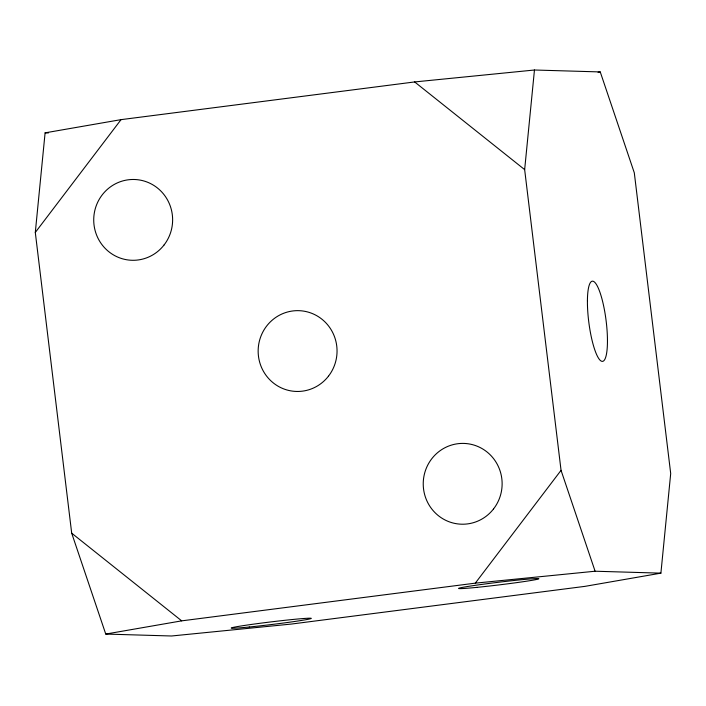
<?xml version="1.0" encoding="UTF-8"?>
<svg xmlns="http://www.w3.org/2000/svg" width="706" height="706" viewBox="0 0 706 706"><rect width="100%" height="100%" fill="white"/><g stroke="black" fill="none" stroke-linecap="round" stroke-linejoin="round"><path stroke-width="1.06" d="M35.3 232.45L45.096 132.852L121.044 119.641L414.651 81.94L534.46 70.009L600.25 71.933L634.306 172.82L670.7 473.549L660.904 573.148L584.956 586.359L291.349 624.06L171.54 635.991L105.75 634.067L71.694 533.18L35.3 232.45L121.044 119.641M660.904 573.148L595.105 571.225L561.049 470.337L524.655 169.616L534.46 70.009M105.75 634.067L181.698 620.856L475.306 583.147L561.049 470.337M598.079 72.312L600.25 71.933M475.306 583.147L595.105 571.225M45.096 132.852L48.387 132.949M414.651 81.94L524.655 169.616M71.694 533.18L181.698 620.856M476.85 587.366A40.41 1.341 -6.9 0 0 538.775 578.823A40.41 1.341 -6.9 0 0 480.512 584.586A40.41 1.341 -6.9 0 0 476.85 587.366M249.306 626.999A40.41 1.341 -6.9 0 0 311.231 618.456A40.41 1.341 -6.9 0 0 252.96 624.228A40.41 1.341 -6.9 0 0 249.306 626.999M587.418 300.624A40.41 8.675 82.7 0 0 602.192 361.375A40.41 8.675 82.7 0 0 602.712 301.85A40.41 8.675 82.7 0 0 587.418 300.624M493.52 508.964A40.41 39.448 -88.3 0 0 468.572 443.845A40.41 39.448 -88.3 0 0 425.956 498.621A40.41 39.448 -88.3 0 0 493.52 508.964M328.44 376.21A40.41 39.448 -88.3 0 0 303.483 311.09A40.41 39.448 -88.3 0 0 260.876 365.867A40.41 39.448 -88.3 0 0 328.44 376.21M164.013 245.044A40.41 39.448 -88.3 0 0 139.056 179.915A40.41 39.448 -88.3 0 0 96.448 234.692A40.41 39.448 -88.3 0 0 164.013 245.044"/></g></svg>
